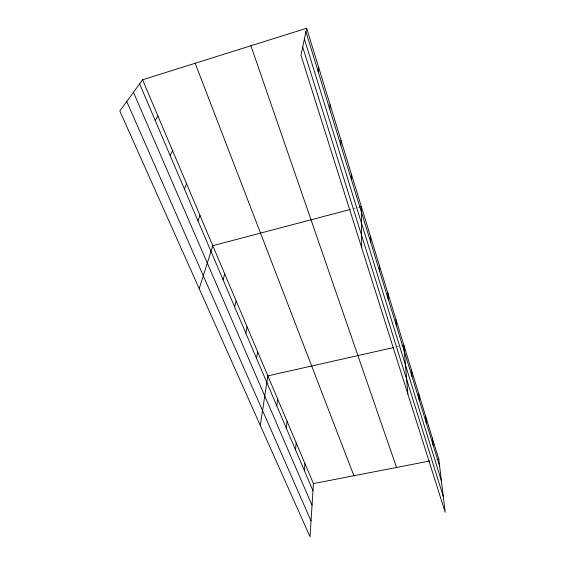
<?xml version="1.0" encoding="UTF-8"?>
<svg xmlns="http://www.w3.org/2000/svg" width="565" height="565" viewBox="0 0 565 565"><rect width="100%" height="100%" fill="white"/><g stroke="black" fill="none" stroke-linecap="round" stroke-linejoin="round"><path stroke-width="0.42" stroke-dasharray="2.83 2.12" d="M352.892 208.768L358.803 207.207M396.157 346.981L401.291 345.822"/><path stroke-width="0.85" d="M351.31 179.253L351.395 174.14M340.773 145.007L340.999 140.226M142.592 79.778L313.413 483.612L310.03 536.75L119.815 110.973L142.592 79.778L306.661 28.25L438.814 459.246L445.185 512.342L300.968 55.285L306.661 28.25M304.394 470.624L304.945 463.583M329.72 109.094L330.101 104.687M295.509 449.775L296.166 442.826M286.307 428.171L287.069 421.32M276.751 405.755L277.634 399.024M318.116 71.395L318.667 67.404M260.288 425.417L267.845 375.873L393.586 347.56M256.538 358.295L257.675 351.84M245.824 333.159L247.11 326.867M234.68 307L236.128 300.891M223.076 279.767L224.686 273.856M199.219 288.715L212.779 245.69L350.356 209.431M197.976 220.851L199.975 215.42M184.381 188.936L186.591 183.787M170.15 155.545L172.6 150.707M155.248 120.557L157.953 116.072M359.644 206.988L361.332 206.543L361.664 247.639M402.153 345.632L403.862 345.243L407.859 394.059M313.413 483.612L429.464 461.061M437.119 459.578L438.814 459.246M126.737 101.495L311.04 520.916M133.453 92.293L312.035 505.287M139.612 83.86L312.961 490.738M195.158 63.266L353.909 475.744M250.916 45.758L396.538 467.46M302.706 47.043L443.285 496.494M304.387 39.07L441.413 480.872M305.919 31.774L439.669 466.351M432.331 438.101L433.129 445.107M425.607 416.172L426.349 423.072M418.637 393.417L419.308 400.197M411.391 369.793L411.998 376.431M396.037 319.719L396.482 326.033M387.887 293.15L388.247 299.273M379.405 265.479L379.666 271.391M370.562 236.636L370.718 242.314"/></g></svg>
